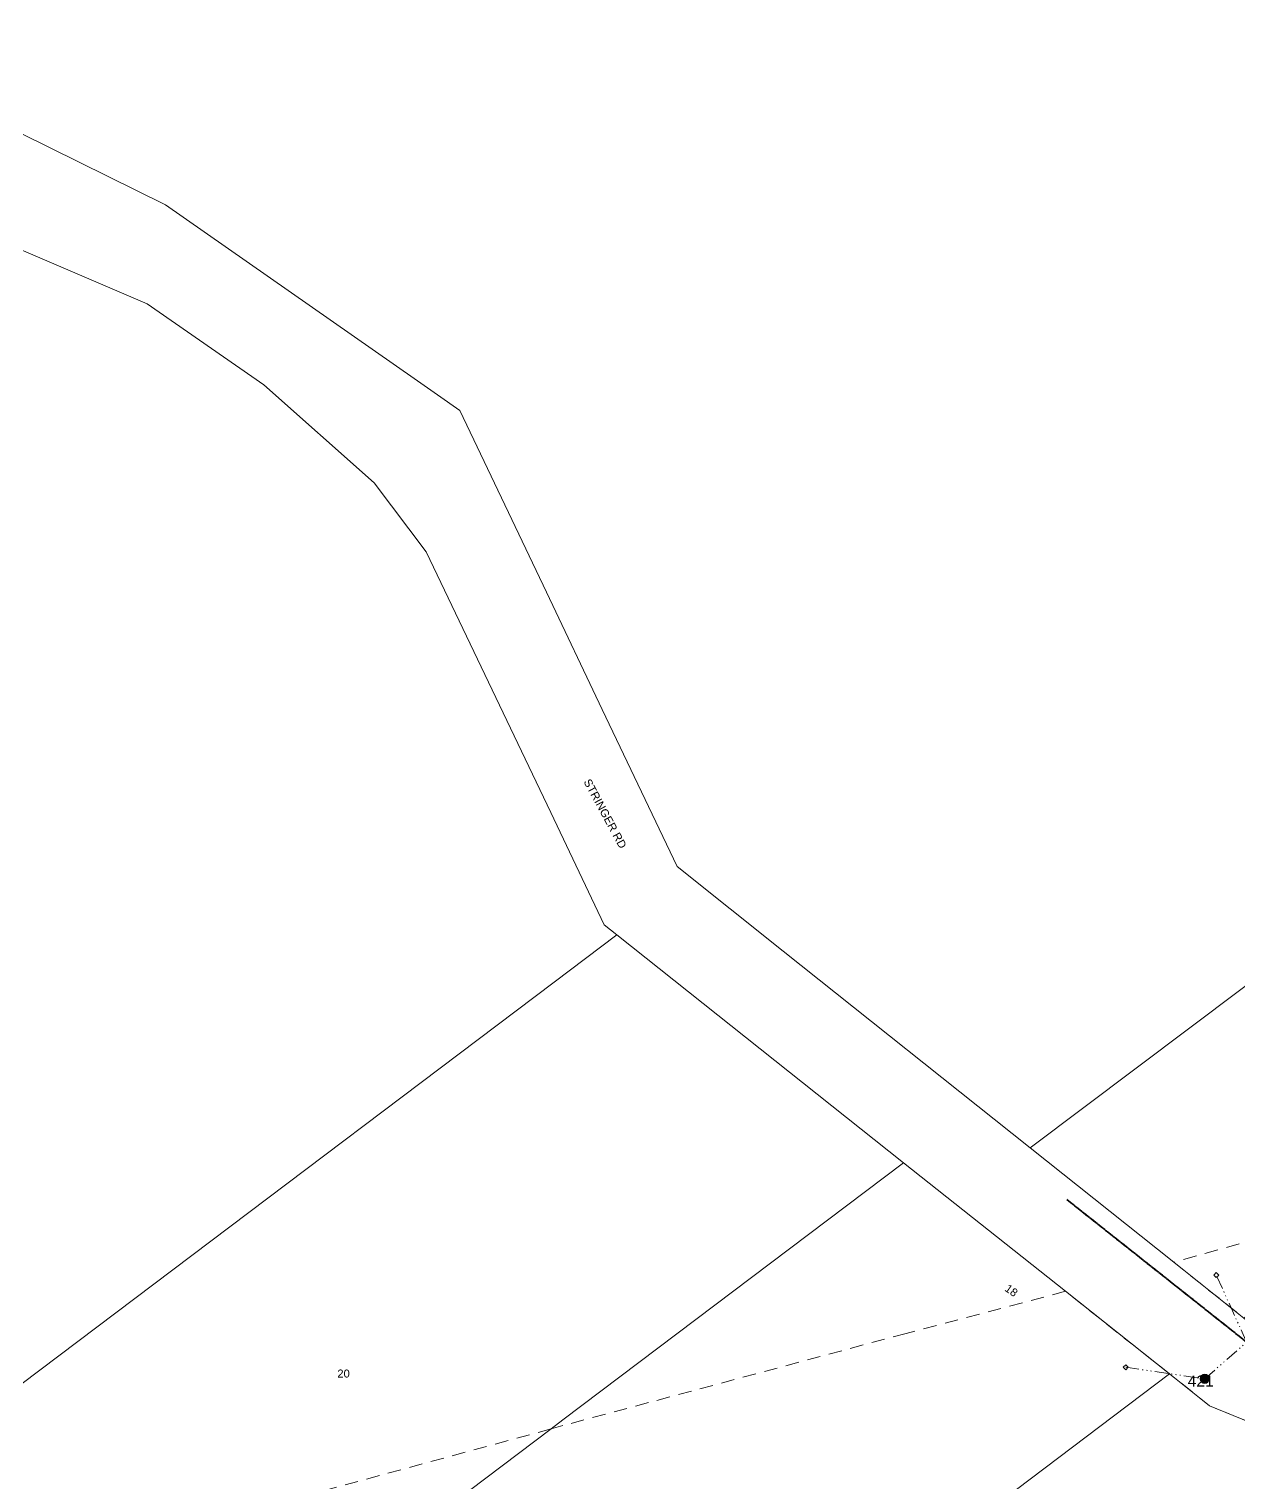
# Model space of a CAD drawing. Header units: metres. Extents: x 308278 to 310511, y 6271134 to 6272874.
# Drawn here: x 308769.8 to 309041.8, y 6272546.7 to 6272873.6 of the extents above; entities that cross this region are included whole.
import ezdxf
from ezdxf.enums import TextEntityAlignment as Align

# ---------------------------------------------------------------- set-up
doc = ezdxf.new("R2010")
doc.units = ezdxf.units.M
doc.set_wipeout_variables(frame=1)
for name, pattern in [('Cable Exist OH', [1, 1, 0]), ('Dash', [5, 3, -2]), ('DASHED', [19.05, 12.7, -6.35]), ('PHANTOMX2', [6.6, 3, -0.75, 0.2, -0.75, 0.2, -0.75, 0.2, -0.75])]:
    doc.linetypes.add(name, pattern=pattern)
doc.layers.get('0').update_dxf_attribs({"color": 6})
for name, color, linetype, lineweight in [('_User_HV_Exist', 1, 'Continuous', 35), ('_User_LV_Exist', 5, 'Continuous', 35), ('Cadastre Easements_SP_EXT', 58, 'DASHED', 15), ('Cadastre Land Parcels_SP_EXT', 118, 'Continuous', 15), ('Cadastre Roads_SP_EXT', 218, 'Continuous', 15), ('Mains_HV_EXT', 13, 'Continuous', 25), ('Services_SP_EXT', 42, 'PHANTOMX2', 20)]:
    doc.layers.add(name, color=color, linetype=linetype, lineweight=lineweight)
doc.layers.add('SupportsOH_SP_TR_HV_LV_SL_EXT', color=7, linetype='Continuous')
doc.styles.add('POLE_LABEL', font='arial.ttf', dxfattribs={"height": 2})
doc.styles.get("Standard").update_dxf_attribs({"font": 'arial.ttf'})

# ---------------------------------------------------------------- blocks, each defined once
blk = doc.blocks.new('CCP_EXT')
at = {"transparency": 33554687}
blk.add_wipeout([(0, 0.57), (0.57, 0), (0, -0.57), (-0.57, 0)], dxfattribs=at)
blk.add_lwpolyline([(-0.57, 0), (0, 0.57), (0.57, 0), (0, -0.57), (-0.57, 0)])
at = {"flags": 1}
blk.add_attdef('Z', (0, 0), '', height=0.2, dxfattribs=at)
at = {"flags": 9}
for tag, p in [('CCP_TYPE', (0, 0)), ('CONSTRUCTED_VOLTAGE', (0, -0.2)), ('OPERATING_VOLTAGE', (0, -0.6)), ('ORIENTATION', (0, -0.8)), ('OWNED_BY', (0, -1)), ('STATE', (0, -1.8)), ('NO_PHASES', (0, -0.4)), ('USAGE', (0, -1.2)), ('LEGEND', (0, -1.4)), ('LIFE_SUPPORT', (0, -1.6)), ('NOTES', (0, -2))]:
    blk.add_attdef(tag, text='', height=0.2, dxfattribs=at).set_placement(p, align=Align.MIDDLE_LEFT)
blk = doc.blocks.new('POLE_EXT')
blk.add_hatch(color=256).paths.add_polyline_path([(-1, 0, 1), (1, 0, 1)])
blk.add_lwpolyline([(-1, 0, 1), (1, 0, 1)], format="xyb", close=True)
at = {"flags": 8}
blk.add_attdef('pNumber', text='', height=2, dxfattribs=at).set_placement((2.5, 2.5), align=Align.MIDDLE_CENTER)
at = {"style": 'POLE_LABEL', "flags": 9}
for tag, p in [('STRUCTURE_PLANT_NUMBER', (1.35, 0.03)), ('STREET_CODE', (1.35, -0.2))]:
    blk.add_attdef(tag, text='', height=0.2, dxfattribs=at).set_placement(p, align=Align.MIDDLE_LEFT)
at = {"flags": 9}
for tag, p in [('OWNED_BY', (1.35, -0.4)), ('SPECIAL_USE', (1.35, -0.8)), ('STATE', (1.35, -1)), ('cLV', (1.35, -1.4)), ('hDepth', (1.35, -1.6)), ('hDia', (1.35, -1.8)), ('cHV', (1.35, -2)), ('PARENT', (1.35, -0.6)), ('USAGE', (1.35, -1.2)), ('LBRACKET', (1.35, -2.2)), ('LExisting', (1.35, -2.4)), ('LANTNUMBER', (1.35, -2.6)), ('LOther', (1.35, -2.8)), ('LRemove', (1.35, -3)), ('LEGEND', (1.35, -3.2)), ('cLinedev', (1.35, -3.4)), ('pExisting', (1.35, -3.8)), ('pFooting', (1.35, -4.4)), ('pNew', (1.35, -4.6)), ('pRelocate', (1.35, -5)), ('pRemove', (1.35, -5.2)), ('pReplace', (1.35, -5.4)), ('pStay', (1.35, -5.6)), ('pType', (1.35, -5.8)), ('cspan', (1.35, -6)), ('STREETNAME', (1.35, -6.2)), ('SUBURB', (1.35, -6.4)), ('LOCATION', (1.35, -3.6)), ('PFNUMBER', (1.35, -4)), ('NEWPFNUMBER', (1.35, -4.2)), ('NOTES', (1.35, -6.6)), ('OPERATED_BY', (1.36, -7.01)), ('MAINTAINED_BY', (1.36, -6.81))]:
    blk.add_attdef(tag, text='', height=0.2, dxfattribs=at).set_placement(p, align=Align.MIDDLE_LEFT)
at = {"flags": 1}
blk.add_attdef('Z', (1.35, -7.33), '', height=0.2, dxfattribs=at)

msp = doc.modelspace()

# ---------------------------------------------------------------- linework, layer by layer
at = {"layer": 'Cadastre Land Parcels_SP_EXT', "linetype": 'Continuous'}
for points in [[(308901.937, 6272669.934), (308899.108, 6272672.2), (308887.063, 6272697.43), (308859.058, 6272756.092), (308847.403, 6272771.593), (308822.554, 6272793.606), (308796.348, 6272811.826), (308710.868, 6272848.409), (308689.424, 6272840.567), (308636.53, 6272800.772), (308592.564, 6272754.041), (308547.655, 6272736.292), (308685.756, 6272552.736), (308707.773, 6272523.474), (308887.824, 6272659.29), (308901.937, 6272669.934)], [(309339.516, 6272806.863), (309334.468, 6272810.764), (309328.998, 6272813.255), (309322.763, 6272813.923), (309314.99, 6272811.55), (309307.152, 6272807.469), (309299.806, 6272803.9), (309291.498, 6272803.021), (309279.083, 6272801.851), (309263.64, 6272801.62), (309250.727, 6272800.341), (309238.487, 6272800.378), (309232.882, 6272800.963), (308994.837, 6272622.052), (309027.171, 6272596.301), (309042.914, 6272583.763), (309078.963, 6272610.879), (309339.516, 6272806.863)], [(308887.138, 6272558.849), (308889.79, 6272560.851), (308966.395, 6272618.662), (308901.937, 6272669.934), (308887.824, 6272659.29), (308707.773, 6272523.474), (308716.183, 6272512.301), (308755.771, 6272459.709), (308887.138, 6272558.849)], [(308883.289, 6272492.656), (308945.56, 6272510.31), (308948.113, 6272512.238), (308948.153, 6272512.267), (309026.206, 6272571.197), (309002.794, 6272589.777), (308966.395, 6272618.662), (308889.79, 6272560.851), (308887.138, 6272558.849), (308755.771, 6272459.709), (308757.774, 6272457.047), (308883.289, 6272492.656)], [(309102.181, 6272536.666), (309076.447, 6272547.177), (309035.199, 6272564.026), (309026.206, 6272571.197), (308948.153, 6272512.267), (309029.266, 6272533.918), (309037.199, 6272504.255), (309060.067, 6272510.378), (309086.569, 6272520.587), (309102.697, 6272532.767), (309102.181, 6272536.666)]]:
    msp.add_lwpolyline(points, close=True, dxfattribs=at)

# ---------------------------------------------------------------- block references
at = {"layer": 'SupportsOH_SP_TR_HV_LV_SL_EXT'}
ref = msp.add_blockref('POLE_EXT', (309034.112, 6272570.097), dxfattribs=dict(at, rotation=0.07132869820969773))
ref.add_attrib('ASSET_NUM', '421', dxfattribs={"layer": '0', "height": 2.5, "rotation": 0.01018, "style": 'POLE_LABEL'}).set_placement((309036.112, 6272570.847), align=Align.TOP_RIGHT)

# ---------------------------------------------------------------- texts
at = {"layer": 'Cadastre Land Parcels_SP_EXT'}
msp.add_text('18', height=1.8, rotation=325.34948, dxfattribs=at).set_placement((308988.978, 6272590.016))
msp.add_text('20', height=1.8, dxfattribs=at).set_placement((308839.101, 6272570.384))
at = {"layer": 'Cadastre Roads_SP_EXT'}
msp.add_text('STRINGER RD', height=1.8, rotation=298.40525, dxfattribs=at).set_placement((308894.407, 6272704.375))

# ---------------------------------------------------------------- next in the draw order: block references
at = {"layer": 'Services_SP_EXT'}
for p in [(309036.699, 6272593.44), (309016.361, 6272572.705)]:
    msp.add_blockref('CCP_EXT', p, dxfattribs=at)

# ---------------------------------------------------------------- next in the draw order: linework, layer by layer
at = {"layer": '_User_HV_Exist', "linetype": 'Cable Exist OH'}
msp.add_lwpolyline([(309003.129, 6272610.399), (309043.535, 6272578.364), (309099.027, 6272555.545)], dxfattribs=at)
at = {"layer": '_User_LV_Exist', "linetype": 'Cable Exist OH', "flags": 128}
msp.add_lwpolyline([(309043.535, 6272578.364), (309003.129, 6272610.399)], dxfattribs=at)
at = {"layer": 'Cadastre Easements_SP_EXT', "linetype": 'Dash'}
msp.add_lwpolyline([(309468.864, 6272699.186), (309361.348, 6272678.348), (309228.83, 6272653.04), (309228.759, 6272653.026), (309078.963, 6272610.879), (309056.299, 6272604.498), (309027.171, 6272596.301), (309042.914, 6272583.763), (309045.578, 6272581.641), (309102.86, 6272558.235), (309109.96, 6272555.332), (309130.97, 6272561.316), (309130.97, 6272561.316), (309242.815, 6272593.157), (309242.927, 6272593.189), (309358.456, 6272615.962), (309470.241, 6272637.727)], dxfattribs=at)
msp.add_lwpolyline([(308891.072, 6272496.667), (308948.113, 6272512.238), (308948.151, 6272512.249), (309015.894, 6272530.77), (309076.447, 6272547.177), (309035.199, 6272564.026), (309026.206, 6272571.197), (309002.794, 6272589.777), (308966.978, 6272580.309), (308889.815, 6272559.579), (308887.138, 6272558.849), (308716.183, 6272512.301), (308755.77, 6272459.709), (308891.072, 6272496.667)], close=True, dxfattribs=at)
at = {"layer": 'Cadastre Roads_SP_EXT', "linetype": 'Continuous'}
for points in [[(309042.914, 6272583.763), (309027.171, 6272596.301), (308994.837, 6272622.052), (308939.305, 6272666.28), (308915.462, 6272685.296), (308898.639, 6272720.636), (308886.091, 6272746.998), (308866.637, 6272787.872), (308861.638, 6272791.391), (308856.38, 6272795.064), (308800.476, 6272834.1), (308774.512, 6272846.929), (308720.471, 6272873.612)], [(308710.868, 6272848.409), (308796.348, 6272811.826), (308822.554, 6272793.607), (308847.403, 6272771.593), (308859.058, 6272756.092), (308887.063, 6272697.43), (308899.108, 6272672.2), (308901.937, 6272669.934), (308966.395, 6272618.662), (309002.794, 6272589.777), (309026.206, 6272571.197), (309035.199, 6272564.026), (309076.447, 6272547.177)]]:
    msp.add_lwpolyline(points, dxfattribs=at)
at = {"layer": 'Mains_HV_EXT', "linetype": 'Cable Exist OH'}
msp.add_lwpolyline([(309003.129, 6272610.399), (309043.535, 6272578.364), (309099.027, 6272555.545)], dxfattribs=at)
at = {"layer": 'Services_SP_EXT'}
for points in [[(309043.535, 6272578.364), (309036.699, 6272593.44)], [(309016.361, 6272572.705), (309034.112, 6272570.097), (309043.535, 6272578.364)]]:
    msp.add_lwpolyline(points, dxfattribs=at)

doc.saveas('drawing.dxf')
